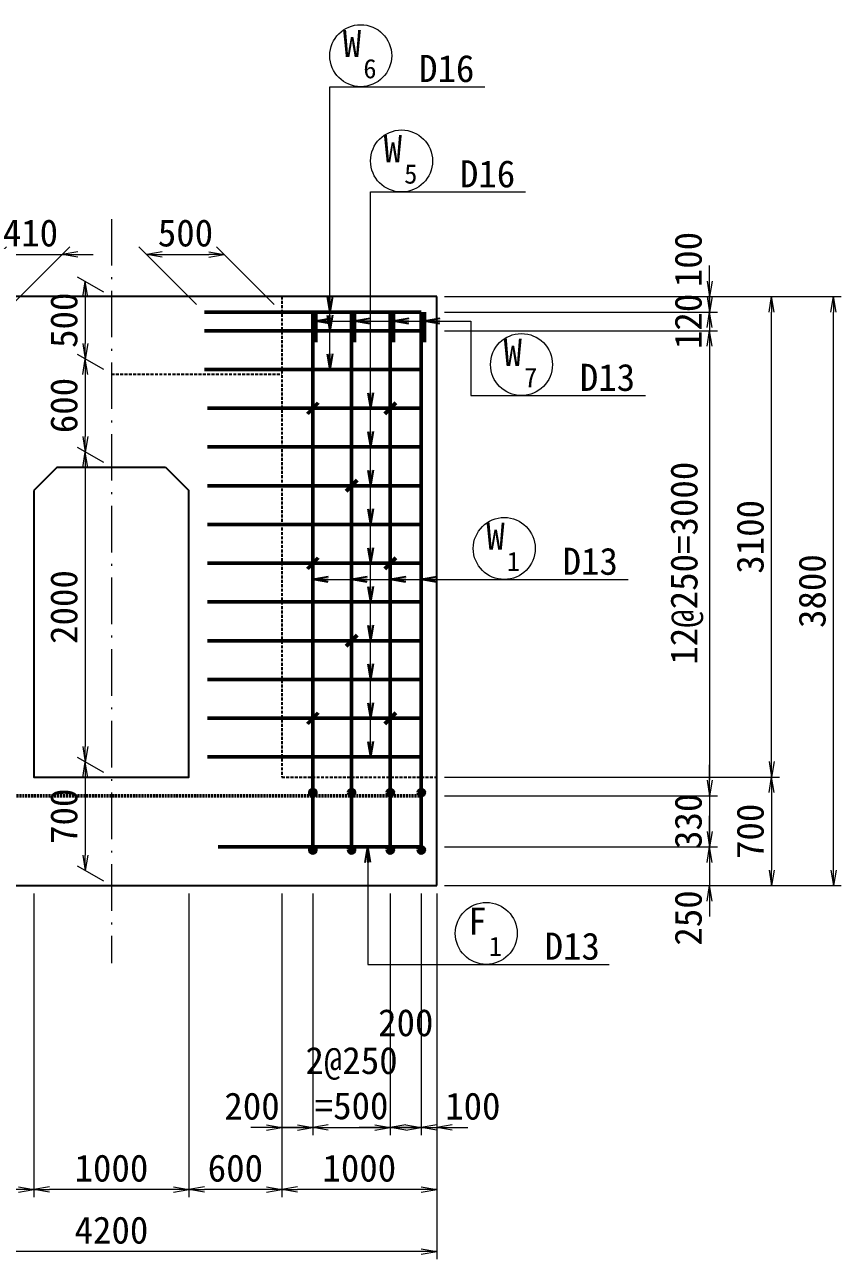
# Model space of a CAD drawing. Header units: millimetres. Extents: x 169470 to 758170, y -17820 to 11880.
# Drawn here: x 607255 to 612527, y -1787 to 6179 of the extents above; entities that cross this region are included whole.
import ezdxf
from ezdxf.enums import TextEntityAlignment as Align

# ---------------------------------------------------------------- set-up
doc = ezdxf.new("R2010")
doc.units = ezdxf.units.MM
doc.header["$LTSCALE"] = 50
doc.header["$PDSIZE"] = 300
doc.linetypes.add('DASHED2', pattern=[0.375, 0.25, -0.125])
doc.linetypes.add('SXF_一点短鎖線', pattern=[9.25, 6, -1.5, 0.25, -1.5])
doc.layers.get('Defpoints').update_dxf_attribs({"color": 151})
for name, color, linetype, lineweight in [('D-BMK', 2, 'SXF_一点短鎖線', 13), ('D-STR', 1, 'Continuous', 25), ('D-STR-DIM', 7, 'Continuous', 13), ('D-STR-HTXT', 7, 'Continuous', 13), ('D-STR-STR1', 2, 'Continuous', 50), ('D-STR-STR2', 6, 'Continuous', 50), ('D-STR-STR3', 4, 'Continuous', 50), ('D-STR-TXT', 7, 'Continuous', 13)]:
    doc.layers.add(name, color=color, linetype=linetype, lineweight=lineweight)
doc.styles.add('YOKO_GOTHIC', font='MS Gothic.ttf')
doc.dimstyles.new('S50', dxfattribs={"dimscale": 50, "dimtxt": 3.5, "dimasz": 2, "dimexe": 1, "dimexo": 1, "dimgap": 1, "dimtad": 1, "dimdec": 0, "dimzin": 1, "dimdsep": 46, "dimtxsty": 'YOKO_GOTHIC', "dimblk": 'OPEN', "dimcen": 0, "dimclrd": 256, "dimclre": 256, "dimclrt": 256, "dimaunit": 1, "dimadec": 3, "dimazin": 0, "dimtfac": 1, "dimtdec": 0, "dimtix": 1, "dimtmove": 2, "dimatfit": 3, "dimldrblk": 'OPEN', "dimfxl": 1, "dimlwd": -1, "dimlwe": -1, "dimarcsym": 2})

# ---------------------------------------------------------------- blocks, each defined once
blk = doc.blocks.new('B')
at = {"layer": 'D-STR-STR2', "lineweight": 50}
for radius in [20, 10]:
    blk.add_circle((5866.7, 22812.3), radius, dxfattribs=at)
blk = doc.blocks.new('_Open')
at = {"color": 0, "linetype": 'ByBlock', "lineweight": -2}
for p, q in [((-1, 0.167), (0, 0)), ((-1, -0.167), (0, 0)), ((0, 0), (-1, 0))]:
    blk.add_line(p, q, dxfattribs=at)
blk = doc.blocks.new('*D2704')
at = {"layer": 'D-STR-DIM', "ltscale": 1500, "transparency": 16777216}
for p, q in [((611676.6, 4524.4), (611676.6, 4624.4)), ((609965.1, 4424.4), (611726.6, 4424.4)), ((611676.6, 4424.4), (611676.6, 4324.4)), ((609965.1, 4324.4), (611726.6, 4324.4)), ((611676.6, 4224.4), (611676.6, 4124.4))]:
    blk.add_line(p, q, dxfattribs=at)
at = {"layer": 'Defpoints', "color": 0, "ltscale": 1500, "transparency": 16777216}
for p in [(609915.1, 4424.4), (609915.1, 4324.4), (611676.6, 4324.4)]:
    blk.add_point(p, dxfattribs=at)
at = {"layer": 'D-STR-DIM', "ltscale": 1500, "transparency": 16777216, "xscale": 100, "yscale": 100, "zscale": 100}
for p, rotation in [((611676.6, 4424.4), 270), ((611676.6, 4324.4), 90)]:
    blk.add_blockref('_Open', p, dxfattribs=dict(at, rotation=rotation))
at = {"layer": 'D-STR-DIM', "ltscale": 1500, "transparency": 16777216, "insert": (611539.1, 4663.5), "char_height": 175, "attachment_point": 5, "rotation": 90, "style": 'YOKO_GOTHIC'}
blk.add_mtext('100', dxfattribs=at)
blk = doc.blocks.new('*D2705')
at = {"layer": 'D-STR-DIM', "ltscale": 1500, "transparency": 16777216}
for p, q in [((611676.6, 4424.4), (611676.6, 4524.4)), ((609965.1, 4324.4), (611726.6, 4324.4)), ((611676.6, 4324.4), (611676.6, 4204.4)), ((609965.1, 4204.4), (611726.6, 4204.4)), ((611676.6, 4104.4), (611676.6, 4004.4))]:
    blk.add_line(p, q, dxfattribs=at)
at = {"layer": 'Defpoints', "color": 0, "ltscale": 1500, "transparency": 16777216}
for p in [(609915.1, 4324.4), (609915.1, 4204.4), (611676.6, 4204.4)]:
    blk.add_point(p, dxfattribs=at)
at = {"layer": 'D-STR-DIM', "ltscale": 1500, "transparency": 16777216, "xscale": 100, "yscale": 100, "zscale": 100}
for p, rotation in [((611676.6, 4324.4), 270), ((611676.6, 4204.4), 90)]:
    blk.add_blockref('_Open', p, dxfattribs=dict(at, rotation=rotation))
at = {"layer": 'D-STR-DIM', "ltscale": 1500, "transparency": 16777216, "insert": (611539.1, 4264.4), "char_height": 175, "attachment_point": 5, "rotation": 90, "style": 'YOKO_GOTHIC'}
blk.add_mtext('120', dxfattribs=at)
blk = doc.blocks.new('*D2706')
at = {"layer": 'D-STR-DIM', "ltscale": 1500, "transparency": 16777216}
for p, q in [((609965.1, 4204.4), (611726.6, 4204.4)), ((611676.6, 4104.4), (611676.6, 1304.4)), ((609965.1, 1204.4), (611726.6, 1204.4))]:
    blk.add_line(p, q, dxfattribs=at)
at = {"layer": 'Defpoints', "color": 0, "ltscale": 1500, "transparency": 16777216}
for p in [(609915.1, 4204.4), (609915.1, 1204.4), (611676.6, 1204.4)]:
    blk.add_point(p, dxfattribs=at)
at = {"layer": 'D-STR-DIM', "ltscale": 1500, "transparency": 16777216, "xscale": 100, "yscale": 100, "zscale": 100}
for p, rotation in [((611676.6, 4204.4), 90), ((611676.6, 1204.4), 270)]:
    blk.add_blockref('_Open', p, dxfattribs=dict(at, rotation=rotation))
at = {"layer": 'D-STR-DIM', "ltscale": 1500, "transparency": 16777216, "insert": (611529.8, 2704.4), "char_height": 175, "attachment_point": 5, "rotation": 90, "style": 'YOKO_GOTHIC'}
blk.add_mtext('12@250=3000', dxfattribs=at)
blk = doc.blocks.new('*D2707')
at = {"layer": 'D-STR-DIM', "ltscale": 1500, "transparency": 16777216}
for p, q in [((611676.6, 1304.4), (611676.6, 1404.4)), ((609965.1, 1204.4), (611726.6, 1204.4)), ((611676.6, 1204.4), (611676.6, 874.4)), ((609965.1, 874.4), (611726.6, 874.4)), ((611676.6, 774.4), (611676.6, 674.4))]:
    blk.add_line(p, q, dxfattribs=at)
at = {"layer": 'Defpoints', "color": 0, "ltscale": 1500, "transparency": 16777216}
for p in [(609915.1, 1204.4), (609915.1, 874.4), (611676.6, 874.4)]:
    blk.add_point(p, dxfattribs=at)
at = {"layer": 'D-STR-DIM', "ltscale": 1500, "transparency": 16777216, "xscale": 100, "yscale": 100, "zscale": 100}
for p, rotation in [((611676.6, 1204.4), 270), ((611676.6, 874.4), 90)]:
    blk.add_blockref('_Open', p, dxfattribs=dict(at, rotation=rotation))
at = {"layer": 'D-STR-DIM', "ltscale": 1500, "transparency": 16777216, "insert": (611539.1, 1039.4), "char_height": 175, "attachment_point": 5, "rotation": 90, "style": 'YOKO_GOTHIC'}
blk.add_mtext('330', dxfattribs=at)
blk = doc.blocks.new('*D2708')
at = {"layer": 'D-STR-DIM', "ltscale": 1500, "transparency": 16777216}
for p, q in [((611676.6, 974.4), (611676.6, 1074.4)), ((609965.1, 874.4), (611726.6, 874.4)), ((611676.6, 874.4), (611676.6, 624.4)), ((609965.1, 624.4), (611726.6, 624.4)), ((611676.6, 524.4), (611676.6, 424.4))]:
    blk.add_line(p, q, dxfattribs=at)
at = {"layer": 'Defpoints', "color": 0, "ltscale": 1500, "transparency": 16777216}
for p in [(609915.1, 874.4), (609915.1, 624.4), (611676.6, 624.4)]:
    blk.add_point(p, dxfattribs=at)
at = {"layer": 'D-STR-DIM', "ltscale": 1500, "transparency": 16777216, "xscale": 100, "yscale": 100, "zscale": 100}
for p, rotation in [((611676.6, 874.4), 270), ((611676.6, 624.4), 90)]:
    blk.add_blockref('_Open', p, dxfattribs=dict(at, rotation=rotation))
at = {"layer": 'D-STR-DIM', "ltscale": 1500, "transparency": 16777216, "insert": (611539.1, 415.5), "char_height": 175, "attachment_point": 5, "rotation": 90, "style": 'YOKO_GOTHIC'}
blk.add_mtext('250', dxfattribs=at)
blk = doc.blocks.new('*D2709')
at = {"layer": 'D-STR-DIM', "ltscale": 1500, "transparency": 16777216}
for p, q in [((609965.1, 4424.4), (612126.6, 4424.4)), ((612076.6, 1424.4), (612076.6, 4324.4)), ((609965.1, 1324.4), (612126.6, 1324.4))]:
    blk.add_line(p, q, dxfattribs=at)
at = {"layer": 'Defpoints', "color": 0, "ltscale": 1500, "transparency": 16777216}
for p in [(609915.1, 4424.4), (612076.6, 4424.4), (609915.1, 1324.4)]:
    blk.add_point(p, dxfattribs=at)
at = {"layer": 'D-STR-DIM', "ltscale": 1500, "transparency": 16777216, "xscale": 100, "yscale": 100, "zscale": 100}
for p, rotation in [((612076.6, 4424.4), 90), ((612076.6, 1324.4), 270)]:
    blk.add_blockref('_Open', p, dxfattribs=dict(at, rotation=rotation))
at = {"layer": 'D-STR-DIM', "ltscale": 1500, "transparency": 16777216, "insert": (611939.1, 2874.4), "char_height": 175, "attachment_point": 5, "rotation": 90, "style": 'YOKO_GOTHIC'}
blk.add_mtext('3100', dxfattribs=at)
blk = doc.blocks.new('*D2710')
at = {"layer": 'D-STR-DIM', "ltscale": 1500, "transparency": 16777216}
for p, q in [((609965.1, 1324.4), (612126.6, 1324.4)), ((612076.6, 1224.4), (612076.6, 724.4)), ((609965.1, 624.4), (612126.6, 624.4))]:
    blk.add_line(p, q, dxfattribs=at)
at = {"layer": 'Defpoints', "color": 0, "ltscale": 1500, "transparency": 16777216}
for p in [(609915.1, 1324.4), (609915.1, 624.4), (612076.6, 624.4)]:
    blk.add_point(p, dxfattribs=at)
at = {"layer": 'D-STR-DIM', "ltscale": 1500, "transparency": 16777216, "xscale": 100, "yscale": 100, "zscale": 100}
for p, rotation in [((612076.6, 1324.4), 90), ((612076.6, 624.4), 270)]:
    blk.add_blockref('_Open', p, dxfattribs=dict(at, rotation=rotation))
at = {"layer": 'D-STR-DIM', "ltscale": 1500, "transparency": 16777216, "insert": (611939.1, 974.4), "char_height": 175, "attachment_point": 5, "rotation": 90, "style": 'YOKO_GOTHIC'}
blk.add_mtext('700', dxfattribs=at)
blk = doc.blocks.new('*D2711')
at = {"layer": 'D-STR-DIM', "ltscale": 1500, "transparency": 16777216}
for p, q in [((609965.1, 4424.4), (612526.6, 4424.4)), ((612476.6, 724.4), (612476.6, 4324.4)), ((609965.1, 624.4), (612526.6, 624.4))]:
    blk.add_line(p, q, dxfattribs=at)
at = {"layer": 'Defpoints', "color": 0, "ltscale": 1500, "transparency": 16777216}
for p in [(609915.1, 4424.4), (612476.6, 4424.4), (609915.1, 624.4)]:
    blk.add_point(p, dxfattribs=at)
at = {"layer": 'D-STR-DIM', "ltscale": 1500, "transparency": 16777216, "xscale": 100, "yscale": 100, "zscale": 100}
for p, rotation in [((612476.6, 4424.4), 90), ((612476.6, 624.4), 270)]:
    blk.add_blockref('_Open', p, dxfattribs=dict(at, rotation=rotation))
at = {"layer": 'D-STR-DIM', "ltscale": 1500, "transparency": 16777216, "insert": (612339.1, 2524.4), "char_height": 175, "attachment_point": 5, "rotation": 90, "style": 'YOKO_GOTHIC'}
blk.add_mtext('3800', dxfattribs=at)
blk = doc.blocks.new('*D2716')
at = {"layer": 'D-STR-DIM', "ltscale": 1500, "transparency": 16777216}
for p, q in [((608915.1, 574.4), (608915.1, -986.6)), ((609115.1, 574.4), (609115.1, -986.6)), ((608815.1, -936.6), (608715.1, -936.6)), ((608915.1, -936.6), (609115.1, -936.6)), ((609215.1, -936.6), (609315.1, -936.6))]:
    blk.add_line(p, q, dxfattribs=at)
at = {"layer": 'Defpoints', "color": 0, "ltscale": 1500, "transparency": 16777216}
for p in [(608915.1, 624.4), (609115.1, 624.4), (609115.1, -936.6)]:
    blk.add_point(p, dxfattribs=at)
at = {"layer": 'D-STR-DIM', "ltscale": 1500, "transparency": 16777216, "xscale": 100, "yscale": 100, "zscale": 100}
blk.add_blockref('_Open', (608915.1, -936.6), dxfattribs=at)
at = {"layer": 'D-STR-DIM', "ltscale": 1500, "transparency": 16777216, "xscale": 100, "yscale": 100, "zscale": 100, "rotation": 180}
blk.add_blockref('_Open', (609115.1, -936.6), dxfattribs=at)
at = {"layer": 'D-STR-DIM', "ltscale": 1500, "transparency": 16777216, "insert": (608722.6, -799.1), "char_height": 175, "attachment_point": 5, "style": 'YOKO_GOTHIC'}
blk.add_mtext('200', dxfattribs=at)
blk = doc.blocks.new('*D2717')
at = {"layer": 'D-STR-DIM', "ltscale": 1500, "transparency": 16777216}
for p, q in [((609115.1, 574.4), (609115.1, -986.6)), ((609615.1, 574.4), (609615.1, -986.6)), ((609015.1, -936.6), (608915.1, -936.6)), ((609115.1, -936.6), (609615.1, -936.6)), ((609715.1, -936.6), (609815.1, -936.6))]:
    blk.add_line(p, q, dxfattribs=at)
at = {"layer": 'Defpoints', "color": 0, "ltscale": 1500, "transparency": 16777216}
for p in [(609115.1, 624.4), (609615.1, 624.4), (609615.1, -936.6)]:
    blk.add_point(p, dxfattribs=at)
at = {"layer": 'D-STR-DIM', "ltscale": 1500, "transparency": 16777216, "xscale": 100, "yscale": 100, "zscale": 100}
blk.add_blockref('_Open', (609115.1, -936.6), dxfattribs=at)
at = {"layer": 'D-STR-DIM', "ltscale": 1500, "transparency": 16777216, "xscale": 100, "yscale": 100, "zscale": 100, "rotation": 180}
blk.add_blockref('_Open', (609615.1, -936.6), dxfattribs=at)
at = {"layer": 'D-STR-DIM', "ltscale": 1500, "transparency": 16777216, "insert": (609365.1, -651), "char_height": 175, "attachment_point": 5, "style": 'YOKO_GOTHIC'}
blk.add_mtext('2@250\\P=500', dxfattribs=at)
blk = doc.blocks.new('*D2718')
at = {"layer": 'D-STR-DIM', "ltscale": 1500, "transparency": 16777216}
for p, q in [((609615.1, 574.4), (609615.1, -986.6)), ((609815.1, 574.4), (609815.1, -986.6)), ((609515.1, -936.6), (609415.1, -936.6)), ((609615.1, -936.6), (609815.1, -936.6)), ((609915.1, -936.6), (610015.1, -936.6))]:
    blk.add_line(p, q, dxfattribs=at)
at = {"layer": 'Defpoints', "color": 0, "ltscale": 1500, "transparency": 16777216}
for p in [(609615.1, 624.4), (609815.1, 624.4), (609815.1, -936.6)]:
    blk.add_point(p, dxfattribs=at)
at = {"layer": 'D-STR-DIM', "ltscale": 1500, "transparency": 16777216, "xscale": 100, "yscale": 100, "zscale": 100}
blk.add_blockref('_Open', (609615.1, -936.6), dxfattribs=at)
at = {"layer": 'D-STR-DIM', "ltscale": 1500, "transparency": 16777216, "xscale": 100, "yscale": 100, "zscale": 100, "rotation": 180}
blk.add_blockref('_Open', (609815.1, -936.6), dxfattribs=at)
at = {"layer": 'D-STR-DIM', "ltscale": 1500, "transparency": 16777216, "insert": (609715.1, -261.1), "char_height": 175, "attachment_point": 5, "style": 'YOKO_GOTHIC'}
blk.add_mtext('200', dxfattribs=at)
blk = doc.blocks.new('*D4426')
at = {"layer": 'D-STR-DIM', "ltscale": 1500, "transparency": 16777216}
for p, q in [((609815.1, 574.4), (609815.1, -986.6)), ((609915.1, 574.4), (609915.1, -986.6)), ((609715.1, -936.6), (609615.1, -936.6)), ((609815.1, -936.6), (609915.1, -936.6)), ((610015.1, -936.6), (610115.1, -936.6))]:
    blk.add_line(p, q, dxfattribs=at)
at = {"layer": 'Defpoints', "color": 0, "ltscale": 1500, "transparency": 16777216}
for p in [(609815.1, 624.4), (609915.1, 624.4), (609915.1, -936.6)]:
    blk.add_point(p, dxfattribs=at)
at = {"layer": 'D-STR-DIM', "ltscale": 1500, "transparency": 16777216, "xscale": 100, "yscale": 100, "zscale": 100}
blk.add_blockref('_Open', (609815.1, -936.6), dxfattribs=at)
at = {"layer": 'D-STR-DIM', "ltscale": 1500, "transparency": 16777216, "xscale": 100, "yscale": 100, "zscale": 100, "rotation": 180}
blk.add_blockref('_Open', (609915.1, -936.6), dxfattribs=at)
at = {"layer": 'D-STR-DIM', "ltscale": 1500, "transparency": 16777216, "insert": (610148.1, -799.1), "char_height": 175, "attachment_point": 5, "style": 'YOKO_GOTHIC'}
blk.add_mtext('100', dxfattribs=at)
blk = doc.blocks.new('*D2719')
at = {"layer": 'D-STR-DIM', "ltscale": 1500, "transparency": 16777216}
for p, q in [((608915.1, 574.4), (608915.1, -1386.6)), ((609915.1, 574.4), (609915.1, -1386.6)), ((609815.1, -1336.6), (609015.1, -1336.6))]:
    blk.add_line(p, q, dxfattribs=at)
at = {"layer": 'Defpoints', "color": 0, "ltscale": 1500, "transparency": 16777216}
for p in [(608915.1, 624.4), (609915.1, 624.4), (608915.1, -1336.6)]:
    blk.add_point(p, dxfattribs=at)
at = {"layer": 'D-STR-DIM', "ltscale": 1500, "transparency": 16777216, "xscale": 100, "yscale": 100, "zscale": 100, "rotation": 180}
blk.add_blockref('_Open', (608915.1, -1336.6), dxfattribs=at)
at = {"layer": 'D-STR-DIM', "ltscale": 1500, "transparency": 16777216, "xscale": 100, "yscale": 100, "zscale": 100}
blk.add_blockref('_Open', (609915.1, -1336.6), dxfattribs=at)
at = {"layer": 'D-STR-DIM', "ltscale": 1500, "transparency": 16777216, "insert": (609415.1, -1199.1), "char_height": 175, "attachment_point": 5, "style": 'YOKO_GOTHIC'}
blk.add_mtext('1000', dxfattribs=at)
blk = doc.blocks.new('*D2720')
at = {"layer": 'D-STR-DIM', "ltscale": 1500, "transparency": 16777216}
for p, q in [((605715.1, 574.4), (605715.1, -1786.6)), ((609915.1, 574.4), (609915.1, -1786.6)), ((609815.1, -1736.6), (605815.1, -1736.6))]:
    blk.add_line(p, q, dxfattribs=at)
at = {"layer": 'Defpoints', "color": 0, "ltscale": 1500, "transparency": 16777216}
for p in [(605715.1, 624.4), (609915.1, 624.4), (605715.1, -1736.6)]:
    blk.add_point(p, dxfattribs=at)
at = {"layer": 'D-STR-DIM', "ltscale": 1500, "transparency": 16777216, "xscale": 100, "yscale": 100, "zscale": 100, "rotation": 180}
blk.add_blockref('_Open', (605715.1, -1736.6), dxfattribs=at)
at = {"layer": 'D-STR-DIM', "ltscale": 1500, "transparency": 16777216, "xscale": 100, "yscale": 100, "zscale": 100}
blk.add_blockref('_Open', (609915.1, -1736.6), dxfattribs=at)
at = {"layer": 'D-STR-DIM', "ltscale": 1500, "transparency": 16777216, "insert": (607815.1, -1599.1), "char_height": 175, "attachment_point": 5, "style": 'YOKO_GOTHIC'}
blk.add_mtext('4200', dxfattribs=at)
blk = doc.blocks.new('*D2721')
at = {"layer": 'D-STR-DIM', "ltscale": 1500, "transparency": 16777216}
for p, q in [((608315.1, 574.4), (608315.1, -1386.6)), ((608915.1, 574.4), (608915.1, -1386.6)), ((608815.1, -1336.6), (608415.1, -1336.6))]:
    blk.add_line(p, q, dxfattribs=at)
at = {"layer": 'Defpoints', "color": 0, "ltscale": 1500, "transparency": 16777216}
for p in [(608315.1, 624.4), (608915.1, 624.4), (608315.1, -1336.6)]:
    blk.add_point(p, dxfattribs=at)
at = {"layer": 'D-STR-DIM', "ltscale": 1500, "transparency": 16777216, "xscale": 100, "yscale": 100, "zscale": 100, "rotation": 180}
blk.add_blockref('_Open', (608315.1, -1336.6), dxfattribs=at)
at = {"layer": 'D-STR-DIM', "ltscale": 1500, "transparency": 16777216, "xscale": 100, "yscale": 100, "zscale": 100}
blk.add_blockref('_Open', (608915.1, -1336.6), dxfattribs=at)
at = {"layer": 'D-STR-DIM', "ltscale": 1500, "transparency": 16777216, "insert": (608615.1, -1199.1), "char_height": 175, "attachment_point": 5, "style": 'YOKO_GOTHIC'}
blk.add_mtext('600', dxfattribs=at)
blk = doc.blocks.new('*D2722')
at = {"layer": 'D-STR-DIM', "ltscale": 1500, "transparency": 16777216}
for p, q in [((607315.1, 574.4), (607315.1, -1386.6)), ((608315.1, 574.4), (608315.1, -1386.6)), ((608215.1, -1336.6), (607415.1, -1336.6))]:
    blk.add_line(p, q, dxfattribs=at)
at = {"layer": 'Defpoints', "color": 0, "ltscale": 1500, "transparency": 16777216}
for p in [(607315.1, 624.4), (608315.1, 624.4), (607315.1, -1336.6)]:
    blk.add_point(p, dxfattribs=at)
at = {"layer": 'D-STR-DIM', "ltscale": 1500, "transparency": 16777216, "xscale": 100, "yscale": 100, "zscale": 100, "rotation": 180}
blk.add_blockref('_Open', (607315.1, -1336.6), dxfattribs=at)
at = {"layer": 'D-STR-DIM', "ltscale": 1500, "transparency": 16777216, "xscale": 100, "yscale": 100, "zscale": 100}
blk.add_blockref('_Open', (608315.1, -1336.6), dxfattribs=at)
at = {"layer": 'D-STR-DIM', "ltscale": 1500, "transparency": 16777216, "insert": (607815.1, -1199.1), "char_height": 175, "attachment_point": 5, "style": 'YOKO_GOTHIC'}
blk.add_mtext('1000', dxfattribs=at)
blk = doc.blocks.new('*D2723')
at = {"layer": 'D-STR-DIM', "ltscale": 1500, "transparency": 16777216}
for p, q in [((606715.1, 574.4), (606715.1, -1386.6)), ((607315.1, 574.4), (607315.1, -1386.6)), ((607215.1, -1336.6), (606815.1, -1336.6))]:
    blk.add_line(p, q, dxfattribs=at)
at = {"layer": 'Defpoints', "color": 0, "ltscale": 1500, "transparency": 16777216}
for p in [(606715.1, 624.4), (607315.1, 624.4), (606715.1, -1336.6)]:
    blk.add_point(p, dxfattribs=at)
at = {"layer": 'D-STR-DIM', "ltscale": 1500, "transparency": 16777216, "xscale": 100, "yscale": 100, "zscale": 100, "rotation": 180}
blk.add_blockref('_Open', (606715.1, -1336.6), dxfattribs=at)
at = {"layer": 'D-STR-DIM', "ltscale": 1500, "transparency": 16777216, "xscale": 100, "yscale": 100, "zscale": 100}
blk.add_blockref('_Open', (607315.1, -1336.6), dxfattribs=at)
at = {"layer": 'D-STR-DIM', "ltscale": 1500, "transparency": 16777216, "insert": (607015.1, -1199.1), "char_height": 175, "attachment_point": 5, "style": 'YOKO_GOTHIC'}
blk.add_mtext('600', dxfattribs=at)
blk = doc.blocks.new('*D2725')
at = {"layer": 'D-STR-DIM', "ltscale": 1500, "transparency": 16777216}
for p, q in [((608365.1, 4374.4), (607993, 4746.5)), ((608865.1, 4374.4), (608493, 4746.5)), ((608143, 4696.5), (608443, 4696.5))]:
    blk.add_line(p, q, dxfattribs=at)
at = {"layer": 'Defpoints', "color": 0, "ltscale": 1500, "transparency": 16777216}
for p in [(608543, 4696.5), (608415.1, 4324.4), (608915.1, 4324.4)]:
    blk.add_point(p, dxfattribs=at)
at = {"layer": 'D-STR-DIM', "ltscale": 1500, "transparency": 16777216, "xscale": 100, "yscale": 100, "zscale": 100, "rotation": 180}
blk.add_blockref('_Open', (608043, 4696.5), dxfattribs=at)
at = {"layer": 'D-STR-DIM', "ltscale": 1500, "transparency": 16777216, "xscale": 100, "yscale": 100, "zscale": 100}
blk.add_blockref('_Open', (608543, 4696.5), dxfattribs=at)
at = {"layer": 'D-STR-DIM', "ltscale": 1500, "transparency": 16777216, "insert": (608293, 4834), "char_height": 175, "attachment_point": 5, "style": 'YOKO_GOTHIC'}
blk.add_mtext('500', dxfattribs=at)
blk = doc.blocks.new('*D2726')
at = {"layer": 'D-STR-DIM', "ltscale": 1500, "transparency": 16777216}
for p, q in [((606765.1, 4374.4), (607137.2, 4746.5)), ((607175.1, 4374.4), (607547.2, 4746.5)), ((606987.2, 4696.5), (606887.2, 4696.5)), ((607087.2, 4696.5), (607497.2, 4696.5)), ((607597.2, 4696.5), (607697.2, 4696.5))]:
    blk.add_line(p, q, dxfattribs=at)
at = {"layer": 'Defpoints', "color": 0, "ltscale": 1500, "transparency": 16777216}
for p in [(607497.2, 4696.5), (606715.1, 4324.4), (607125.1, 4324.4)]:
    blk.add_point(p, dxfattribs=at)
at = {"layer": 'D-STR-DIM', "ltscale": 1500, "transparency": 16777216, "xscale": 100, "yscale": 100, "zscale": 100}
blk.add_blockref('_Open', (607087.2, 4696.5), dxfattribs=at)
at = {"layer": 'D-STR-DIM', "ltscale": 1500, "transparency": 16777216, "xscale": 100, "yscale": 100, "zscale": 100, "rotation": 180}
blk.add_blockref('_Open', (607497.2, 4696.5), dxfattribs=at)
at = {"layer": 'D-STR-DIM', "ltscale": 1500, "transparency": 16777216, "insert": (607292.2, 4834), "char_height": 175, "attachment_point": 5, "style": 'YOKO_GOTHIC'}
blk.add_mtext('410', dxfattribs=at)
blk = doc.blocks.new('*D4427')
at = {"layer": 'D-STR-DIM', "ltscale": 1500, "transparency": 16777216}
for p, q in [((607765.1, 4453.3), (607596.6, 4550.5)), ((607646.6, 4421.7), (607646.6, 4121.7)), ((607765.1, 3953.3), (607596.6, 4050.5))]:
    blk.add_line(p, q, dxfattribs=at)
at = {"layer": 'Defpoints', "color": 0, "ltscale": 1500, "transparency": 16777216}
for p in [(607815.1, 4424.4), (607646.6, 4021.7), (607815.1, 3924.4)]:
    blk.add_point(p, dxfattribs=at)
at = {"layer": 'D-STR-DIM', "ltscale": 1500, "transparency": 16777216, "xscale": 100, "yscale": 100, "zscale": 100}
for p, rotation in [((607646.6, 4521.7), 90), ((607646.6, 4021.7), 270)]:
    blk.add_blockref('_Open', p, dxfattribs=dict(at, rotation=rotation))
at = {"layer": 'D-STR-DIM', "ltscale": 1500, "transparency": 16777216, "insert": (607509.1, 4271.7), "char_height": 175, "attachment_point": 5, "rotation": 90, "style": 'YOKO_GOTHIC'}
blk.add_mtext('500', dxfattribs=at)
blk = doc.blocks.new('*D4428')
at = {"layer": 'D-STR-DIM', "ltscale": 1500, "transparency": 16777216}
for p, q in [((607765.1, 3953.3), (607596.6, 4050.5)), ((607646.6, 3921.7), (607646.6, 3521.7)), ((607765.1, 3353.3), (607596.6, 3450.5))]:
    blk.add_line(p, q, dxfattribs=at)
at = {"layer": 'Defpoints', "color": 0, "ltscale": 1500, "transparency": 16777216}
for p in [(607815.1, 3924.4), (607646.6, 3421.7), (607815.1, 3324.4)]:
    blk.add_point(p, dxfattribs=at)
at = {"layer": 'D-STR-DIM', "ltscale": 1500, "transparency": 16777216, "xscale": 100, "yscale": 100, "zscale": 100}
for p, rotation in [((607646.6, 4021.7), 90), ((607646.6, 3421.7), 270)]:
    blk.add_blockref('_Open', p, dxfattribs=dict(at, rotation=rotation))
at = {"layer": 'D-STR-DIM', "ltscale": 1500, "transparency": 16777216, "insert": (607509.1, 3721.7), "char_height": 175, "attachment_point": 5, "rotation": 90, "style": 'YOKO_GOTHIC'}
blk.add_mtext('600', dxfattribs=at)
blk = doc.blocks.new('*D4429')
at = {"layer": 'D-STR-DIM', "ltscale": 1500, "transparency": 16777216}
for p, q in [((607765.1, 3353.3), (607596.6, 3450.5)), ((607646.6, 3321.7), (607646.6, 1521.7)), ((607765.1, 1353.3), (607596.6, 1450.5))]:
    blk.add_line(p, q, dxfattribs=at)
at = {"layer": 'Defpoints', "color": 0, "ltscale": 1500, "transparency": 16777216}
for p in [(607815.1, 3324.4), (607646.6, 1421.7), (607815.1, 1324.4)]:
    blk.add_point(p, dxfattribs=at)
at = {"layer": 'D-STR-DIM', "ltscale": 1500, "transparency": 16777216, "xscale": 100, "yscale": 100, "zscale": 100}
for p, rotation in [((607646.6, 3421.7), 90), ((607646.6, 1421.7), 270)]:
    blk.add_blockref('_Open', p, dxfattribs=dict(at, rotation=rotation))
at = {"layer": 'D-STR-DIM', "ltscale": 1500, "transparency": 16777216, "insert": (607509.1, 2421.7), "char_height": 175, "attachment_point": 5, "rotation": 90, "style": 'YOKO_GOTHIC'}
blk.add_mtext('2000', dxfattribs=at)
blk = doc.blocks.new('*D4430')
at = {"layer": 'D-STR-DIM', "ltscale": 1500, "transparency": 16777216}
for p, q in [((607765.1, 1353.3), (607596.6, 1450.5)), ((607646.6, 1321.7), (607646.6, 821.7)), ((607765.1, 653.3), (607596.6, 750.5))]:
    blk.add_line(p, q, dxfattribs=at)
at = {"layer": 'Defpoints', "color": 0, "ltscale": 1500, "transparency": 16777216}
for p in [(607815.1, 1324.4), (607646.6, 721.7), (607815.1, 624.4)]:
    blk.add_point(p, dxfattribs=at)
at = {"layer": 'D-STR-DIM', "ltscale": 1500, "transparency": 16777216, "xscale": 100, "yscale": 100, "zscale": 100}
for p, rotation in [((607646.6, 1421.7), 90), ((607646.6, 721.7), 270)]:
    blk.add_blockref('_Open', p, dxfattribs=dict(at, rotation=rotation))
at = {"layer": 'D-STR-DIM', "ltscale": 1500, "transparency": 16777216, "insert": (607509.1, 1071.7), "char_height": 175, "attachment_point": 5, "rotation": 90, "style": 'YOKO_GOTHIC'}
blk.add_mtext('700', dxfattribs=at)

msp = doc.modelspace()

# ---------------------------------------------------------------- linework, layer by layer
at = {"layer": 'D-BMK'}
msp.add_line((607815.07, 4924.42), (607815.07, 124.42), dxfattribs=at)
at = {"layer": 'D-STR'}
for p, q in [((609915.07, 4424.42), (605715.07, 4424.42)), ((609915.07, 624.42), (609915.07, 4424.42)), ((607465.07, 3324.42), (607315.07, 3174.42)), ((607465.07, 3324.42), (608165.07, 3324.42)), ((608165.07, 3324.42), (608315.07, 3174.42)), ((605715.07, 624.42), (609915.07, 624.42))]:
    msp.add_line(p, q, dxfattribs=at)
at = {"layer": 'D-STR', "linetype": 'DASHED2', "ltscale": 1.5}
for p, q in [((608915.07, 4424.42), (608915.07, 1324.42)), ((607815.07, 3924.42), (608915.07, 3924.42)), ((608915.07, 1324.42), (609915.07, 1324.42))]:
    msp.add_line(p, q, dxfattribs=at)
at = {"layer": 'D-STR'}
msp.add_lwpolyline([(607315.07, 3174.42), (607315.07, 1324.42), (608315.07, 1324.42), (608315.07, 3174.42)], dxfattribs=at)
at = {"layer": 'D-STR-HTXT'}
msp.add_line((610135.07, 3785.79), (611262.05, 3785.79), dxfattribs=at)
for centre in [(609424.35, 5978.62), (609687.95, 5299.24), (610462.05, 3985.79), (610350.78, 2799.42), (610234.68, 316.19)]:
    msp.add_circle(centre, 200, dxfattribs=at)
at = {"layer": 'D-STR-STR1'}
for p, q in [((608415.07, 4324.42), (609815.07, 4324.42)), ((609115.07, 4324.42), (609115.07, 874.42)), ((609135.07, 4324.42), (609135.07, 4129.42)), ((609365.07, 4324.42), (609365.07, 874.42)), ((609385.07, 4324.42), (609385.07, 4129.42)), ((609615.07, 4324.42), (609615.07, 874.42)), ((609635.07, 4324.42), (609635.07, 4129.42)), ((609815.07, 4324.42), (609815.07, 874.42)), ((609835.07, 4324.42), (609835.07, 4129.42)), ((608415.07, 4204.42), (609815.07, 4204.42)), ((608415.07, 3954.42), (609815.07, 3954.42)), ((608435.07, 3704.42), (609815.07, 3704.42)), ((608435.07, 3454.42), (609815.07, 3454.42)), ((608435.07, 3204.42), (609815.07, 3204.42)), ((608435.07, 2954.42), (609815.07, 2954.42)), ((608435.07, 2704.42), (609815.07, 2704.42)), ((608435.07, 2454.42), (609815.07, 2454.42)), ((608435.07, 2204.42), (609815.07, 2204.42)), ((608435.07, 1954.42), (609815.07, 1954.42)), ((608435.07, 1704.42), (609815.07, 1704.42)), ((608435.07, 1454.42), (609815.07, 1454.42)), ((609815.07, 874.42), (608505.07, 874.42))]:
    msp.add_line(p, q, dxfattribs=at)
at = {"layer": 'D-STR-STR1', "linetype": 'DASHED2'}
msp.add_line((605815.07, 1204.42), (609815.07, 1204.42), dxfattribs=at)
at = {"layer": 'D-STR-STR3'}
for p, q in [((609079.71, 3669.06), (609150.42, 3739.77)), ((609579.71, 3669.06), (609650.42, 3739.77)), ((609329.71, 3169.06), (609400.42, 3239.77)), ((609079.71, 2669.06), (609150.42, 2739.77)), ((609579.71, 2669.06), (609650.42, 2739.77)), ((609329.71, 2169.06), (609400.42, 2239.77)), ((609079.71, 1669.06), (609150.42, 1739.77)), ((609579.71, 1669.06), (609650.42, 1739.77))]:
    msp.add_line(p, q, dxfattribs=at)

# ---------------------------------------------------------------- block references
at = {"layer": 'D-STR-STR2', "xscale": -1}
for p in [(614981.72, -21587.85), (615231.72, -21587.85), (615481.72, -21587.85), (615681.72, -21587.85), (614981.72, -21957.85), (615231.72, -21957.85), (615481.72, -21957.85), (615681.72, -21957.85)]:
    msp.add_blockref('B', p, dxfattribs=at)

# ---------------------------------------------------------------- texts
at = {"layer": 'D-STR-TXT', "style": 'YOKO_GOTHIC'}
for s, height, p in [('W', 175, (609368.07, 5970.3)), ('6', 125, (609483.73, 5832.5)), ('W', 175, (609631.67, 5290.92)), ('5', 125, (609747.33, 5153.12)), ('W', 175, (610405.77, 3977.47)), ('7', 125, (610521.43, 3839.67)), ('W', 175, (610294.5, 2791.1)), ('1', 125, (610410.16, 2653.3)), ('F', 175, (610178.41, 307.87)), ('1', 125, (610294.07, 170.07))]:
    msp.add_text(s, height=height, dxfattribs=at).set_placement(p, align=Align.CENTER)
for s, p in [('D16', (609800.87, 5808.62)), ('D16', (610064.47, 5129.24)), ('D13', (610838.57, 3815.79)), ('D13', (610727.3, 2629.42)), ('D13', (610611.2, 146.19))]:
    msp.add_text(s, height=175, dxfattribs=at).set_placement(p)

# ---------------------------------------------------------------- dimensions: what is measured, and where the dimension line sits
at = {"layer": 'D-STR-DIM', "ltscale": 1500}
for base, p1, p2, picture, middle in [((607497.16, 4696.51), (606715.07, 4324.42), (607125.07, 4324.42), '*D2726', (607292.16, 4834.01)), ((608542.98, 4696.51), (608415.07, 4324.42), (608915.07, 4324.42), '*D2725', (608292.98, 4834.01)), ((605715.07, -1736.59), (609915.07, 624.42), (605715.07, 624.42), '*D2720', (607815.07, -1599.09)), ((606715.07, -1336.59), (607315.07, 624.42), (606715.07, 624.42), '*D2723', (607015.07, -1199.09)), ((607315.07, -1336.59), (608315.07, 624.42), (607315.07, 624.42), '*D2722', (607815.07, -1199.09)), ((608315.07, -1336.59), (608915.07, 624.42), (608315.07, 624.42), '*D2721', (608615.07, -1199.09)), ((608915.07, -1336.59), (609915.07, 624.42), (608915.07, 624.42), '*D2719', (609415.07, -1199.09))]:
    dim = msp.add_linear_dim(base=base, p1=p1, p2=p2, dimstyle='S50', dxfattribs=at)
    dim.commit()
    dim.dimension.update_dxf_attribs({"geometry": picture, "text_midpoint": middle})
for base, p1, p2, picture, middle in [((611676.6, 4324.42), (609915.07, 4424.42), (609915.07, 4324.42), '*D2704', (611539.1, 4663.47)), ((611676.6, 624.42), (609915.07, 874.42), (609915.07, 624.42), '*D2708', (611539.1, 415.46))]:
    dim = msp.add_linear_dim(base=base, p1=p1, p2=p2, angle=90, dimstyle='S50', dxfattribs=at)
    dim.commit()
    dim.dimension.update_dxf_attribs({"geometry": picture, "text_midpoint": middle, "dimtype": 160})
for base, p1, p2, picture, middle in [((607646.65, 4021.65), (607815.07, 4424.42), (607815.07, 3924.42), '*D4427', (607509.15, 4271.65)), ((611676.6, 4204.42), (609915.07, 4324.42), (609915.07, 4204.42), '*D2705', (611539.1, 4264.42)), ((612076.6, 4424.42), (609915.07, 1324.42), (609915.07, 4424.42), '*D2709', (611939.1, 2874.42)), ((612476.6, 4424.42), (609915.07, 624.42), (609915.07, 4424.42), '*D2711', (612339.1, 2524.42)), ((607646.65, 3421.65), (607815.07, 3924.42), (607815.07, 3324.42), '*D4428', (607509.15, 3721.65)), ((607646.65, 1421.65), (607815.07, 3324.42), (607815.07, 1324.42), '*D4429', (607509.15, 2421.65)), ((607646.65, 721.65), (607815.07, 1324.42), (607815.07, 624.42), '*D4430', (607509.15, 1071.65)), ((611676.6, 874.42), (609915.07, 1204.42), (609915.07, 874.42), '*D2707', (611539.1, 1039.42)), ((612076.6, 624.42), (609915.07, 1324.42), (609915.07, 624.42), '*D2710', (611939.1, 974.42))]:
    dim = msp.add_linear_dim(base=base, p1=p1, p2=p2, angle=90, dimstyle='S50', dxfattribs=at)
    dim.commit()
    dim.dimension.update_dxf_attribs({"geometry": picture, "text_midpoint": middle})
dim = msp.add_linear_dim(base=(611676.6, 1204.42), p1=(609915.07, 4204.42), p2=(609915.07, 1204.42), angle=90, text='12@250=<>', dimstyle='S50', dxfattribs=at)
dim.commit()
dim.dimension.update_dxf_attribs({"geometry": '*D2706', "text_midpoint": (611529.77, 2704.42)})
for base, p1, p2, picture, middle in [((609115.07, -936.59), (608915.07, 624.42), (609115.07, 624.42), '*D2716', (608722.61, -799.09)), ((609815.07, -936.59), (609615.07, 624.42), (609815.07, 624.42), '*D2718', (609715.07, -261.11)), ((609915.07, -936.59), (609815.07, 624.42), (609915.07, 624.42), '*D4426', (610148.11, -799.09))]:
    dim = msp.add_linear_dim(base=base, p1=p1, p2=p2, dimstyle='S50', dxfattribs=at)
    dim.commit()
    dim.dimension.update_dxf_attribs({"geometry": picture, "text_midpoint": middle, "dimtype": 160})
dim = msp.add_linear_dim(base=(609615.07, -936.59), p1=(609115.07, 624.42), p2=(609615.07, 624.42), text='2@250\\P=<>', dimstyle='S50', dxfattribs=at)
dim.commit()
dim.dimension.update_dxf_attribs({"geometry": '*D2717', "text_midpoint": (609365.07, -651.03)})

# ---------------------------------------------------------------- leaders
at = {"layer": 'D-STR-HTXT'}
for points in [[(609224.35, 3954.42), (609224.35, 5778.62), (610224.35, 5778.62)], [(609487.95, 1454.42), (609487.95, 5099.24), (610487.95, 5099.24)], [(609224.35, 4324.42), (609224.35, 4574.42)], [(609224.35, 4204.42), (609224.35, 4454.42)], [(609135.07, 4265.34), (610135.07, 4265.34), (610135.07, 3785.79)], [(609385.07, 4265.34), (609668.06, 4265.34)], [(609635.07, 4265.34), (609918.06, 4265.34)], [(609835.07, 4265.34), (610118.06, 4265.34)], [(609487.95, 3704.42), (609487.95, 3954.42)], [(609487.95, 3454.42), (609487.95, 3704.42)], [(609487.95, 3204.42), (609487.95, 3454.42)], [(609487.95, 2954.42), (609487.95, 3204.42)], [(609487.95, 2704.42), (609487.95, 2954.42)], [(609487.95, 2454.42), (609487.95, 2704.42)], [(609115.07, 2599.42), (611150.78, 2599.42)], [(609365.07, 2599.42), (609746.08, 2599.42)], [(609615.07, 2599.42), (610210.35, 2599.42)], [(609815.07, 2599.42), (610410.35, 2599.42)], [(609487.95, 2204.42), (609487.95, 2454.42)], [(609487.95, 1954.42), (609487.95, 2204.42)], [(609487.95, 1704.42), (609487.95, 1954.42)], [(609470.33, 874.42), (609470.33, 116.19), (611028.57, 116.19)]]:
    msp.add_leader(points, dimstyle='S50', dxfattribs=at)

doc.saveas('drawing.dxf')
